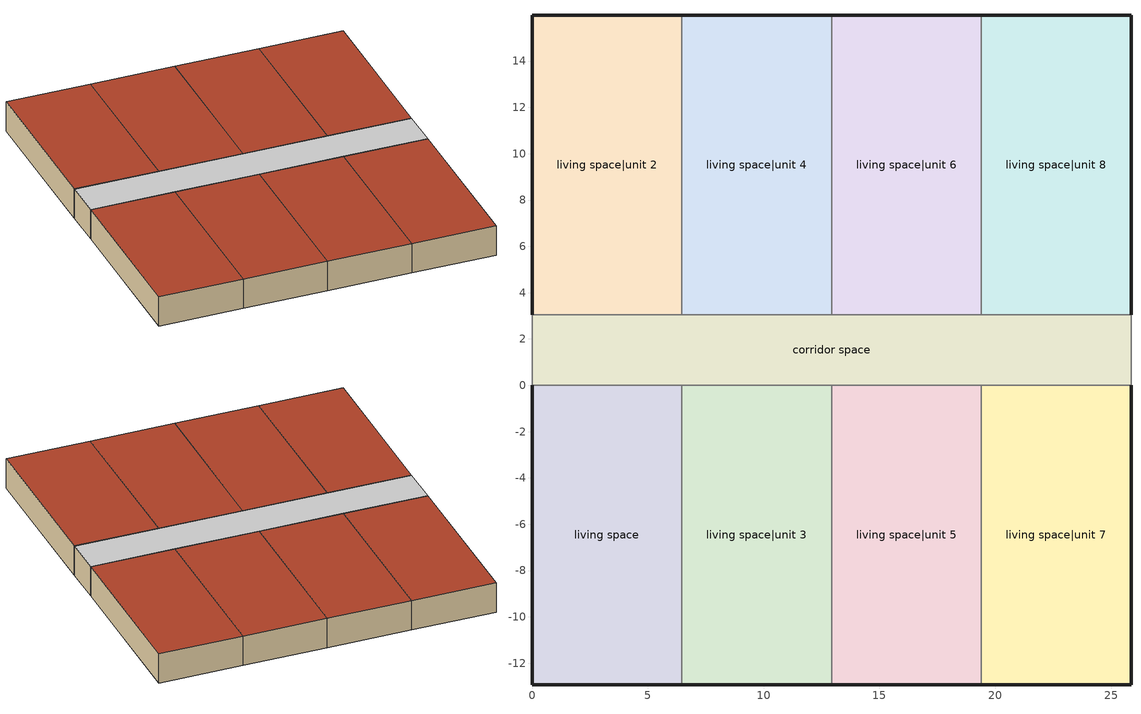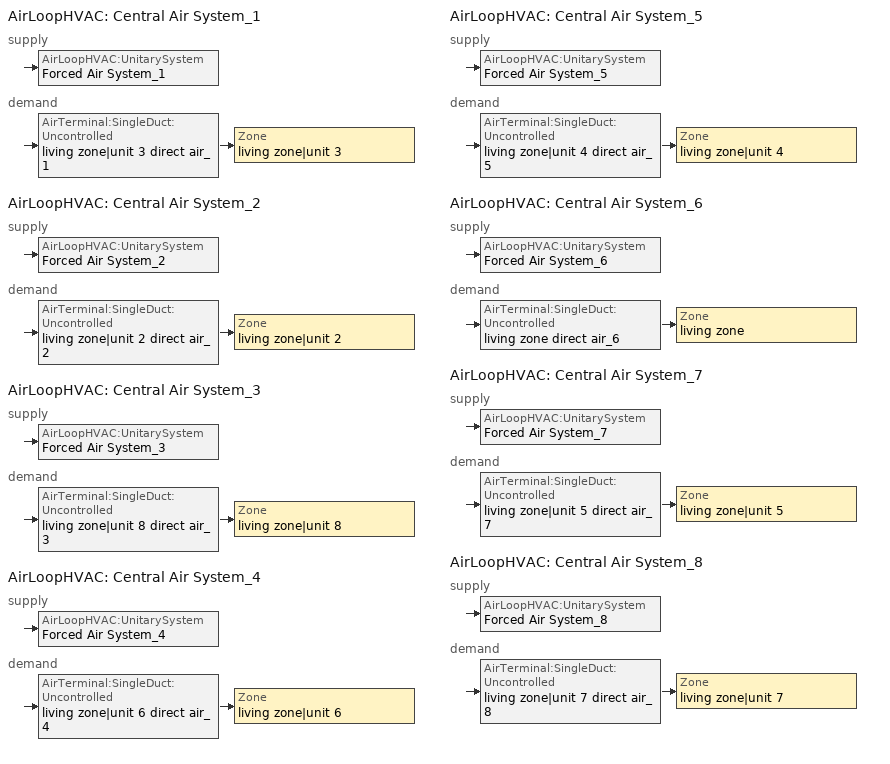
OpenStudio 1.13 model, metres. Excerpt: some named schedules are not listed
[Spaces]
living space
 floor ground: 0,-12.93 0,0 6.47,0 6.47,-12.93 z0
 wall outside: 0,0 0,-12.93 6.47,-12.93 z0:2.44
 wall adiabatic: 6.47,0 0,0 z0:2.44
 wall to living space|unit 3: 6.47,-12.93 6.47,0 z0:2.44
 roof outside: 6.47,-12.93 6.47,0 0,0 0,-12.93 z2.44
living space|unit 2
 floor ground: 0,3.05 0,15.98 6.47,15.98 6.47,3.05 z0
 wall outside: 6.47,15.98 0,15.98 0,3.05 z0:2.44
 wall to living space|unit 4: 6.47,3.05 6.47,15.98 z0:2.44
 wall adiabatic: 0,3.05 6.47,3.05 z0:2.44
 roof outside: 6.47,3.05 6.47,15.98 0,15.98 0,3.05 z2.44
living space|unit 3
 floor ground: 6.47,-12.93 6.47,0 12.93,0 12.93,-12.93 z0
 wall outside: 6.47,-12.93 12.93,-12.93 z0:2.44
 wall adiabatic: 12.93,0 6.47,0 z0:2.44
 wall to living space|unit 5: 12.93,-12.93 12.93,0 z0:2.44
 roof outside: 12.93,-12.93 12.93,0 6.47,0 6.47,-12.93 z2.44
living space|unit 4
 floor ground: 6.47,3.05 6.47,15.98 12.93,15.98 12.93,3.05 z0
 wall outside: 12.93,15.98 6.47,15.98 z0:2.44
 wall to living space|unit 6: 12.93,3.05 12.93,15.98 z0:2.44
 wall adiabatic: 6.47,3.05 12.93,3.05 z0:2.44
 roof outside: 12.93,3.05 12.93,15.98 6.47,15.98 6.47,3.05 z2.44
living space|unit 5
 floor ground: 12.93,-12.93 12.93,0 19.4,0 19.4,-12.93 z0
 wall outside: 12.93,-12.93 19.4,-12.93 z0:2.44
 wall adiabatic: 19.4,0 12.93,0 z0:2.44
 wall to living space|unit 7: 19.4,-12.93 19.4,0 z0:2.44
 roof outside: 19.4,-12.93 19.4,0 12.93,0 12.93,-12.93 z2.44
living space|unit 6
 floor ground: 12.93,3.05 12.93,15.98 19.4,15.98 19.4,3.05 z0
 wall outside: 19.4,15.98 12.93,15.98 z0:2.44
 wall to living space|unit 8: 19.4,3.05 19.4,15.98 z0:2.44
 wall adiabatic: 12.93,3.05 19.4,3.05 z0:2.44
 roof outside: 19.4,3.05 19.4,15.98 12.93,15.98 12.93,3.05 z2.44
living space|unit 7
 floor ground: 19.4,-12.93 19.4,0 25.86,0 25.86,-12.93 z0
 wall outside: 19.4,-12.93 25.86,-12.93 25.86,0 z0:2.44
 wall adiabatic: 25.86,0 19.4,0 z0:2.44
 roof outside: 25.86,-12.93 25.86,0 19.4,0 19.4,-12.93 z2.44
living space|unit 8
 floor ground: 19.4,3.05 19.4,15.98 25.86,15.98 25.86,3.05 z0
 wall outside: 25.86,3.05 25.86,15.98 19.4,15.98 z0:2.44
 wall adiabatic: 19.4,3.05 25.86,3.05 z0:2.44
 roof outside: 25.86,3.05 25.86,15.98 19.4,15.98 19.4,3.05 z2.44
corridor space
 floor adiabatic: 0,0 0,3.05 25.86,3.05 25.86,0 z0
 wall adiabatic: 0,3.05 0,0 6.47,0 12.93,0 19.4,0 25.86,0 25.86,3.05 19.4,3.05 12.93,3.05 6.47,3.05 0,3.05 z0:2.44
 ceiling adiabatic: 25.86,0 25.86,3.05 0,3.05 0,0 z2.44
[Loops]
AirLoopHVAC 'Central Air System_1'
 supply: AirLoopHVAC:UnitarySystem 'Forced Air System_1'
 demand: AirTerminal:SingleDuct:Uncontrolled 'living zone|unit 3 direct air_1' > Zone 'living zone|unit 3'
AirLoopHVAC 'Central Air System_2'
 supply: AirLoopHVAC:UnitarySystem 'Forced Air System_2'
 demand: AirTerminal:SingleDuct:Uncontrolled 'living zone|unit 2 direct air_2' > Zone 'living zone|unit 2'
AirLoopHVAC 'Central Air System_3'
 supply: AirLoopHVAC:UnitarySystem 'Forced Air System_3'
 demand: AirTerminal:SingleDuct:Uncontrolled 'living zone|unit 8 direct air_3' > Zone 'living zone|unit 8'
AirLoopHVAC 'Central Air System_4'
 supply: AirLoopHVAC:UnitarySystem 'Forced Air System_4'
 demand: AirTerminal:SingleDuct:Uncontrolled 'living zone|unit 6 direct air_4' > Zone 'living zone|unit 6'
AirLoopHVAC 'Central Air System_5'
 supply: AirLoopHVAC:UnitarySystem 'Forced Air System_5'
 demand: AirTerminal:SingleDuct:Uncontrolled 'living zone|unit 4 direct air_5' > Zone 'living zone|unit 4'
AirLoopHVAC 'Central Air System_6'
 supply: AirLoopHVAC:UnitarySystem 'Forced Air System_6'
 demand: AirTerminal:SingleDuct:Uncontrolled 'living zone direct air_6' > Zone 'living zone'
AirLoopHVAC 'Central Air System_7'
 supply: AirLoopHVAC:UnitarySystem 'Forced Air System_7'
 demand: AirTerminal:SingleDuct:Uncontrolled 'living zone|unit 5 direct air_7' > Zone 'living zone|unit 5'
AirLoopHVAC 'Central Air System_8'
 supply: AirLoopHVAC:UnitarySystem 'Forced Air System_8'
 demand: AirTerminal:SingleDuct:Uncontrolled 'living zone|unit 7 direct air_8' > Zone 'living zone|unit 7'
[Building]
Building: Standards Number of Stories=1; Standards Number of Above Ground Stories=1; Standards Building Type=Multifamily; Standards Number of Living Units=8
[Site]
Denver Intl Ap_CO_USA: Latitude {deg}=39.83; Longitude {deg}=-104.65; Time Zone {hr}=-7; Elevation {m}=1650
[ClimateZones]
Climate Zone Institution Name 2=Building America; Climate Zone Document Year 2=0; Climate Zone Value 2=Cold
[SizingPeriod:DesignDay] Barometric Pressure {Pa}=83011; Sky Clearness=0; Rain Indicator=0; Snow Indicator=0; Day of Month=21; Daylight Saving Time Indicator=0; Humidity Indicating Type=Wetbulb; Dry-Bulb Temperature Range Modifier Type=DefaultMultipliers
Name | Maximum Dry-Bulb Temperature {C} | Daily Dry-Bulb Temperature Range {deltaC} | Humidity Indicating Conditions at Maximum Dry-Bulb | Wind Speed {m/s} | Wind Direction {deg} | Month | Day Type | Solar Model Indicator | ASHRAE Taub | ASHRAE Taud
Denver Intl Ap Ann Htg 99% Condns DB | -14 | 0 | -14 | 3.3 | 160 | 12 | WinterDesignDay | ASHRAEClearSky
Denver Intl Ap Ann Clg 1% Condns DB=>MWB | 33.2 | 15.2 | 15.6 | 4.2 | 80 | 7 | SummerDesignDay | ASHRAETau | 0.424 | 2.012
Denver Intl Ap Ann Clg 1% Condns WB=>MDB | 27 | 15.2 | 17.6 | 4.2 | 80 | 7 | SummerDesignDay | ASHRAETau | 0.424 | 2.012
[Site:WaterMainsTemperature]
Calculation Method=Correlation; Annual Average Outdoor Air Temperature {C}=10.8753; Maximum Difference In Monthly Average Outdoor Air Temperatures {deltaC}=23.1524
[Site:GroundTemperature:BuildingSurface]
6.71221, 4.9416, 4.79814, 5.63626, 9.00496, 12.3608, 15.2732, 17.1228, 17.2883, 15.7979, 12.9685, 9.71588
[Site:GroundTemperature:Deep]
10.8753, 10.8753, 10.8753, 10.8753, 10.8753, 10.8753, 10.8753, 10.8753, 10.8753, 10.8753, 10.8753, 10.8753
[ThermalZone] Use Ideal Air Loads=No
Name | Thermostat
living zone | living zone temperature setpoint
living zone|unit 2 | living zone|unit 2 temperature setpoint
living zone|unit 3 | living zone|unit 3 temperature setpoint
living zone|unit 4 | living zone|unit 4 temperature setpoint
living zone|unit 5 | living zone|unit 5 temperature setpoint
living zone|unit 6 | living zone|unit 6 temperature setpoint
living zone|unit 7 | living zone|unit 7 temperature setpoint
living zone|unit 8 | living zone|unit 8 temperature setpoint
corridor zone
[Sizing:Zone] Zone Cooling Design Supply Air Temperature Input Method=SupplyAirTemperature; Zone Cooling Design Supply Air Temperature {C}=14; Zone Cooling Design Supply Air Temperature Difference {deltaC}=11.11; Zone Heating Design Supply Air Temperature Input Method=SupplyAirTemperature; Zone Heating Design Supply Air Temperature {C}=40; Zone Heating Design Supply Air Temperature Difference {deltaC}=11.11; Zone Cooling Design Supply Air Humidity Ratio {kg-H2O/kg-air}=0.0085; Zone Heating Design Supply Air Humidity Ratio {kg-H2O/kg-air}=0.008; Cooling Design Air Flow Method=DesignDay; Heating Design Air Flow Method=DesignDay; Account for Dedicated Outdoor Air System=No; Dedicated Outdoor Air System Control Strategy=NeutralSupplyAir; Dedicated Outdoor Air Low Setpoint Temperature for Design {C}=autosize; Dedicated Outdoor Air High Setpoint Temperature for Design {C}=autosize
living zone; living zone|unit 2; living zone|unit 3; living zone|unit 4; living zone|unit 5; living zone|unit 6; living zone|unit 7; living zone|unit 8; corridor zone
[Zone equipment]
living zone: living zone direct air_6
living zone|unit 2: living zone|unit 2 direct air_2
living zone|unit 3: living zone|unit 3 direct air_1
living zone|unit 4: living zone|unit 4 direct air_5
living zone|unit 5: living zone|unit 5 direct air_7
living zone|unit 6: living zone|unit 6 direct air_4
living zone|unit 7: living zone|unit 7 direct air_8
living zone|unit 8: living zone|unit 8 direct air_3
[Space]
Name | Thermal Zone | Building Unit
living space | living zone | unit 1
living space|unit 2 | living zone|unit 2 | unit 2
living space|unit 3 | living zone|unit 3 | unit 3
living space|unit 4 | living zone|unit 4 | unit 4
living space|unit 5 | living zone|unit 5 | unit 5
living space|unit 6 | living zone|unit 6 | unit 6
living space|unit 7 | living zone|unit 7 | unit 7
living space|unit 8 | living zone|unit 8 | unit 8
corridor space | corridor zone
[BuildingUnit] Building Unit Type=Residential; Building Unit Feature Name 1=NumberOfBedrooms; Building Unit Feature Data Type 1=Integer; Building Unit Feature Value 1=3; Building Unit Feature Name 2=NumberOfBathrooms; Building Unit Feature Data Type 2=Double; Building Unit Feature Value 2=2; Building Unit Feature Name 3=UnitNumber; Building Unit Feature Data Type 3=Integer
Name | Building Unit Feature Value 3
unit 1 | 6
unit 2 | 2
unit 3 | 1
unit 4 | 5
unit 5 | 7
unit 6 | 4
unit 7 | 8
unit 8 | 3
[Coil:Heating:Gas] Availability Schedule=residential heating season; Gas Burner Efficiency=0.78; Nominal Capacity {W}=AutoSize; Parasitic Electric Load {W}=0; Parasitic Gas Load {W}=0
Furnace Heating Coil_1; Furnace Heating Coil_2; Furnace Heating Coil_3; Furnace Heating Coil_4; Furnace Heating Coil_5; Furnace Heating Coil_6; Furnace Heating Coil_7; Furnace Heating Coil_8
[Coil:Cooling:DX:SingleSpeed] Availability Schedule=residential cooling season; Rated Total Cooling Capacity {W}=autosize; Rated Sensible Heat Ratio=autosize; Rated COP {W/W}=3.95054; Rated Air Flow Rate {m3/s}=autosize; Rated Evaporator Fan Power Per Volume Flow Rate {W/(m3/s)}=773.391; Nominal Time for Condensate Removal to Begin {s}=1000; Ratio of Initial Moisture Evaporation Rate and Steady State Latent Capacity=1.5; Maximum Cycling Rate {cycles/hr}=3; Latent Capacity Time Constant {s}=45; Condenser Type=AirCooled; Evaporative Condenser Effectiveness=0; Evaporative Condenser Air Flow Rate {m3/s}=Autosize; Evaporative Condenser Pump Rated Power Consumption {W}=Autosize; Crankcase Heater Capacity {W}=0; Maximum Outdoor Dry-Bulb Temperature for Crankcase Heater Operation {C}=12.7778; Basin Heater Capacity {W/K}=0; Basin Heater Setpoint Temperature {C}=10
Name | Total Cooling Capacity Function of Temperature Curve | Total Cooling Capacity Function of Flow Fraction Curve | Energy Input Ratio Function of Temperature Curve | Energy Input Ratio Function of Flow Fraction Curve | Part Load Fraction Correlation Curve
DX Cooling Coil_1 | Cool-Cap-fT | Cool-CAP-fFF | Cool-EIR-fT | Cool-EIR-fFF | Cool-PLF-fPLR
DX Cooling Coil_2 | Cool-Cap-fT 1 | Cool-CAP-fFF 1 | Cool-EIR-fT 1 | Cool-EIR-fFF 1 | Cool-PLF-fPLR 1
DX Cooling Coil_3 | Cool-Cap-fT 2 | Cool-CAP-fFF 2 | Cool-EIR-fT 2 | Cool-EIR-fFF 2 | Cool-PLF-fPLR 2
DX Cooling Coil_4 | Cool-Cap-fT 3 | Cool-CAP-fFF 3 | Cool-EIR-fT 3 | Cool-EIR-fFF 3 | Cool-PLF-fPLR 3
DX Cooling Coil_5 | Cool-Cap-fT 4 | Cool-CAP-fFF 4 | Cool-EIR-fT 4 | Cool-EIR-fFF 4 | Cool-PLF-fPLR 4
DX Cooling Coil_6 | Cool-Cap-fT 5 | Cool-CAP-fFF 5 | Cool-EIR-fT 5 | Cool-EIR-fFF 5 | Cool-PLF-fPLR 5
DX Cooling Coil_7 | Cool-Cap-fT 6 | Cool-CAP-fFF 6 | Cool-EIR-fT 6 | Cool-EIR-fFF 6 | Cool-PLF-fPLR 6
DX Cooling Coil_8 | Cool-Cap-fT 7 | Cool-CAP-fFF 7 | Cool-EIR-fT 7 | Cool-EIR-fFF 7 | Cool-PLF-fPLR 7
[Fan:OnOff] Fan Efficiency=0.117562; Pressure Rise {Pa}=124.55; Maximum Flow Rate {m3/s}=autosize; Motor Efficiency=1; Motor In Airstream Fraction=1
Name | Fan Power Ratio Function of Speed Ratio Curve | Fan Efficiency Ratio Function of Speed Ratio Curve | Availability Schedule
Supply Fan_1 | Fan On Off Power Curve 8 | Fan On Off Efficiency Curve 8
Supply Fan_2 | Fan On Off Power Curve 9 | Fan On Off Efficiency Curve 9
Supply Fan_3 | Fan On Off Power Curve 10 | Fan On Off Efficiency Curve 10
Supply Fan_4 | Fan On Off Power Curve 11 | Fan On Off Efficiency Curve 11
Supply Fan_5 | Fan On Off Power Curve 12 | Fan On Off Efficiency Curve 12
Supply Fan_6 | Fan On Off Power Curve 13 | Fan On Off Efficiency Curve 13
Supply Fan_7 | Fan On Off Power Curve 14 | Fan On Off Efficiency Curve 14
Supply Fan_8 | Fan On Off Power Curve 15 | Fan On Off Efficiency Curve 15 | SupplyFanAvailability_8
[AirLoopHVAC:UnitarySystem] Control Type=Load; Dehumidification Control Type=None; Availability Schedule=Always On Discrete; Fan Placement=BlowThrough; DX Heating Coil Sizing Ratio=1; Use DOAS DX Cooling Coil=No; DOAS DX Cooling Coil Leaving Minimum Air Temperature {C}=2; Latent Load Control=SensibleOnlyLoadControl; Supply Air Flow Rate During Cooling Operation {m3/s}=autosize; Supply Air Flow Rate During Heating Operation {m3/s}=autosize; Supply Air Flow Rate When No Cooling or Heating is Required {m3/s}=0; Maximum Supply Air Temperature {C}=48.8889; Maximum Outdoor Dry-Bulb Temperature for Supplemental Heater Operation {C}=21; Maximum Cycling Rate {cycles/hr}=2.5; Heat Pump Time Constant {s}=60; Fraction of On-Cycle Power Use=0.01; Heat Pump Fan Delay Time {s}=60; Ancilliary On-Cycle Electric Power {W}=0; Ancilliary Off-Cycle Electric Power {W}=0
Name | Controlling Zone or Thermostat Location | Supply Fan | Supply Air Fan Operating Mode Schedule | Heating Coil | Cooling Coil
Forced Air System_1 | living zone|unit 3 | Supply Fan_1 | SupplyFanOperation_1 | Furnace Heating Coil_1 | DX Cooling Coil_1
Forced Air System_2 | living zone|unit 2 | Supply Fan_2 | SupplyFanOperation_2 | Furnace Heating Coil_2 | DX Cooling Coil_2
Forced Air System_3 | living zone|unit 8 | Supply Fan_3 | SupplyFanOperation_3 | Furnace Heating Coil_3 | DX Cooling Coil_3
Forced Air System_4 | living zone|unit 6 | Supply Fan_4 | SupplyFanOperation_4 | Furnace Heating Coil_4 | DX Cooling Coil_4
Forced Air System_5 | living zone|unit 4 | Supply Fan_5 | SupplyFanOperation_5 | Furnace Heating Coil_5 | DX Cooling Coil_5
Forced Air System_6 | living zone | Supply Fan_6 | SupplyFanOperation_6 | Furnace Heating Coil_6 | DX Cooling Coil_6
Forced Air System_7 | living zone|unit 5 | Supply Fan_7 | SupplyFanOperation_7 | Furnace Heating Coil_7 | DX Cooling Coil_7
Forced Air System_8 | living zone|unit 7 | Supply Fan_8 | SupplyFanOperation_8 | Furnace Heating Coil_8 | DX Cooling Coil_8
[AirLoopHVAC] Availability Schedule=Always On Discrete; Design Supply Air Flow Rate {m3/s}=AutoSize
Central Air System_1; Central Air System_2; Central Air System_3; Central Air System_4; Central Air System_5; Central Air System_6; Central Air System_7; Central Air System_8
[Sizing:System] Type of Load to Size On=Sensible; Design Outdoor Air Flow Rate {m3/s}=Autosize; Minimum System Air Flow Ratio=0.3; Preheat Design Temperature {C}=7; Preheat Design Humidity Ratio {kg-H2O/kg-Air}=0.008; Precool Design Temperature {C}=12.8; Precool Design Humidity Ratio {kg-H2O/kg-Air}=0.008; Central Cooling Design Supply Air Temperature {C}=12.8; Central Heating Design Supply Air Temperature {C}=16.7; Sizing Option=NonCoincident; 100% Outdoor Air in Cooling=Yes; 100% Outdoor Air in Heating=Yes; Central Cooling Design Supply Air Humidity Ratio {kg-H2O/kg-Air}=0.0085; Central Heating Design Supply Air Humidity Ratio {kg-H2O/kg-Air}=0.008; Cooling Design Air Flow Method=DesignDay; Cooling Design Air Flow Rate {m3/s}=0; Heating Design Air Flow Method=DesignDay; Heating Design Air Flow Rate {m3/s}=0; System Outdoor Air Method=ZoneSum; Zone Maximum Outdoor Air Fraction=1; Cooling Supply Air Flow Rate Per Floor Area {m3/s-m2}=0.00996765; Cooling Fraction of Autosized Cooling Supply Air Flow Rate=1; Cooling Supply Air Flow Rate Per Unit Cooling Capacity {m3/s-W}=3.94755e-05; Heating Supply Air Flow Rate Per Floor Area {m3/s-m2}=0.00996765; Heating Fraction of Autosized Heating Supply Air Flow Rate=1; Heating Fraction of Autosized Cooling Supply Air Flow Rate=1; Heating Supply Air Flow Rate Per Unit Heating Capacity {m3/s-W}=3.15882e-05; Cooling Design Capacity Method=CoolingDesignCapacity; Cooling Design Capacity {W}=autosize; Cooling Design Capacity Per Floor Area {W/m2}=234.7; Fraction of Autosized Cooling Design Capacity=1; Heating Design Capacity Method=HeatingDesignCapacity; Heating Design Capacity {W}=autosize; Heating Design Capacity Per Floor Area {W/m2}=157; Fraction of Autosized Heating Design Capacity=1; Central Cooling Capacity Control Method=OnOff
Central Air System_1; Central Air System_2; Central Air System_3; Central Air System_4; Central Air System_5; Central Air System_6; Central Air System_7; Central Air System_8
[AirTerminal:SingleDuct:Uncontrolled] Availability Schedule=Always On Discrete; Maximum Air Flow Rate {m3/s}=AutoSize
living zone|unit 3 direct air_1; living zone|unit 2 direct air_2; living zone|unit 8 direct air_3; living zone|unit 6 direct air_4; living zone|unit 4 direct air_5; living zone direct air_6; living zone|unit 5 direct air_7; living zone|unit 7 direct air_8
[ThermostatSetpoint:DualSetpoint]
Name | Heating Setpoint Temperature Schedule | Cooling Setpoint Temperature Schedule
living zone|unit 7 temperature setpoint | residential heating setpoint | residential cooling setpoint
living zone|unit 2 temperature setpoint | residential heating setpoint 8 | residential cooling setpoint 8
living zone|unit 8 temperature setpoint | residential heating setpoint 9 | residential cooling setpoint 9
living zone|unit 4 temperature setpoint | residential heating setpoint 10 | residential cooling setpoint 10
living zone|unit 6 temperature setpoint | residential heating setpoint 11 | residential cooling setpoint 11
living zone|unit 3 temperature setpoint | residential heating setpoint 12 | residential cooling setpoint 12
living zone temperature setpoint | residential heating setpoint 13 | residential cooling setpoint 13
living zone|unit 5 temperature setpoint | residential heating setpoint 14 | residential cooling setpoint 14
[Schedule:Constant]
Name | Value
Always On Discrete; SupplyFanAvailability_8 | 1
SupplyFanOperation_1; SupplyFanOperation_2; SupplyFanOperation_3; SupplyFanOperation_4; SupplyFanOperation_5; SupplyFanOperation_6; SupplyFanOperation_7; SupplyFanOperation_8 | 0
[Curve:Exponent] Coefficient1 Constant=1; Coefficient2 Constant=0; Coefficient3 Constant=0; Minimum Value of x=0; Maximum Value of x=1
Fan On Off Power Curve 8; Fan On Off Power Curve 9; Fan On Off Power Curve 10; Fan On Off Power Curve 11; Fan On Off Power Curve 12; Fan On Off Power Curve 13; Fan On Off Power Curve 14; Fan On Off Power Curve 15
[Curve:Cubic] Coefficient1 Constant=1; Coefficient2 x=0; Coefficient3 x**2=0; Coefficient4 x**3=0; Minimum Value of x=0; Maximum Value of x=1
Fan On Off Efficiency Curve 8; Fan On Off Efficiency Curve 9; Fan On Off Efficiency Curve 10; Fan On Off Efficiency Curve 11; Fan On Off Efficiency Curve 12; Fan On Off Efficiency Curve 13; Fan On Off Efficiency Curve 14; Fan On Off Efficiency Curve 15
[Curve:Biquadratic] Minimum Value of x=13.88; Maximum Value of x=23.88; Minimum Value of y=18.33; Maximum Value of y=51.66
Name | Coefficient1 Constant | Coefficient2 x | Coefficient3 x**2 | Coefficient4 y | Coefficient5 y**2 | Coefficient6 x*y
Cool-Cap-fT; Cool-Cap-fT 1; Cool-Cap-fT 2; Cool-Cap-fT 3; Cool-Cap-fT 4; Cool-Cap-fT 5; Cool-Cap-fT 6; Cool-Cap-fT 7 | 1.5509 | -0.0750501 | 0.00309714 | 0.00240111 | -5.0544e-05 | -0.000427281
Cool-EIR-fT; Cool-EIR-fT 1; Cool-EIR-fT 2; Cool-EIR-fT 3; Cool-EIR-fT 4; Cool-EIR-fT 5; Cool-EIR-fT 6; Cool-EIR-fT 7 | -0.304283 | 0.118048 | -0.00342467 | -0.00626191 | 0.000695427 | -0.000469975
[Curve:Quadratic] Minimum Value of x=0
Name | Coefficient1 Constant | Coefficient2 x | Coefficient3 x**2 | Maximum Value of x | Minimum Curve Output | Maximum Curve Output
Cool-PLF-fPLR; Cool-PLF-fPLR 1; Cool-PLF-fPLR 2; Cool-PLF-fPLR 3; Cool-PLF-fPLR 4; Cool-PLF-fPLR 5; Cool-PLF-fPLR 6; Cool-PLF-fPLR 7 | 0.93 | 0.07 | 0 | 1 | 0.7 | 1
Cool-CAP-fFF; Cool-CAP-fFF 1; Cool-CAP-fFF 2; Cool-CAP-fFF 3; Cool-CAP-fFF 4; Cool-CAP-fFF 5; Cool-CAP-fFF 6; Cool-CAP-fFF 7 | 0.718605 | 0.4101 | -0.128705 | 2 | 0 | 2
Cool-EIR-fFF; Cool-EIR-fFF 1; Cool-EIR-fFF 2; Cool-EIR-fFF 3; Cool-EIR-fFF 4; Cool-EIR-fFF 5; Cool-EIR-fFF 6; Cool-EIR-fFF 7 | 1.323 | -0.477711 | 0.154712 | 2 | 0 | 2
[Schedule:Ruleset]
Name | Default Day Schedule | Summer Design Day Schedule | Winter Design Day Schedule
residential heating season | Schedule Day 1 | residential heating season summer 1 | residential heating season winter 1
residential cooling season | Schedule Day 18 | residential cooling season summer 1 | residential cooling season winter 1
residential heating setpoint | Schedule Day 2 | residential heating setpoint summer 16 | residential heating setpoint winter 16
residential cooling setpoint | Schedule Day 3 | residential cooling setpoint summer 16 | residential cooling setpoint winter 16
residential heating setpoint 8 | Schedule Day 4 | residential heating setpoint summer 18 | residential heating setpoint winter 18
residential cooling setpoint 8 | Schedule Day 5 | residential cooling setpoint summer 18 | residential cooling setpoint winter 18
residential heating setpoint 9 | Schedule Day 6 | residential heating setpoint summer 20 | residential heating setpoint winter 20
residential cooling setpoint 9 | Schedule Day 7 | residential cooling setpoint summer 20 | residential cooling setpoint winter 20
residential heating setpoint 10 | Schedule Day 8 | residential heating setpoint summer 22 | residential heating setpoint winter 22
residential cooling setpoint 10 | Schedule Day 9 | residential cooling setpoint summer 22 | residential cooling setpoint winter 22
residential heating setpoint 11 | Schedule Day 10 | residential heating setpoint summer 24 | residential heating setpoint winter 24
residential cooling setpoint 11 | Schedule Day 11 | residential cooling setpoint summer 24 | residential cooling setpoint winter 24
residential heating setpoint 12 | Schedule Day 12 | residential heating setpoint summer 26 | residential heating setpoint winter 26
residential cooling setpoint 12 | Schedule Day 13 | residential cooling setpoint summer 26 | residential cooling setpoint winter 26
residential heating setpoint 13 | Schedule Day 14 | residential heating setpoint summer 28 | residential heating setpoint winter 28
residential cooling setpoint 13 | Schedule Day 15 | residential cooling setpoint summer 28 | residential cooling setpoint winter 28
residential heating setpoint 14 | Schedule Day 16 | residential heating setpoint summer 30 | residential heating setpoint winter 30
residential cooling setpoint 14 | Schedule Day 17 | residential cooling setpoint summer 30 | residential cooling setpoint winter 30
[Schedule:Day]
Schedule Day 1; Schedule Day 18; Schedule Day 2; Schedule Day 3; Schedule Day 4; Schedule Day 5; Schedule Day 6; Schedule Day 7; Schedule Day 8; Schedule Day 9; Schedule Day 10; Schedule Day 11; Schedule Day 12; Schedule Day 13; Schedule Day 14; Schedule Day 15; Schedule Day 16; Schedule Day 17: 24, 0, 0
residential heating season summer 1; residential heating season winter 1; residential cooling season summer 1: 1, 0, 1, 2, 0, 1, 3, 0, 1, 4, 0, 1, 5, 0, 1, 6, 0, 1, 7, 0, 1, 8, 0, 1, 9, 0, 1, 10, 0, 1, 11, 0, 1, 12, 0, 1, 13, 0, 1, 14, 0, 1, 15, 0, 1, 16, 0, 1, 17, 0, 1, 18, 0, 1, 19, 0, 1, 20, 0, 1, 21, 0, 1, 22, 0, 1, 23, 0, 1, 24, 0, 1
residential cooling season winter 1: 1, 0, 0, 2, 0, 0, 3, 0, 0, 4, 0, 0, 5, 0, 0, 6, 0, 0, 7, 0, 0, 8, 0, 0, 9, 0, 0, 10, 0, 0, 11, 0, 0, 12, 0, 0, 13, 0, 0, 14, 0, 0, 15, 0, 0, 16, 0, 0, 17, 0, 0, 18, 0, 0, 19, 0, 0, 20, 0, 0, 21, 0, 0, 22, 0, 0, 23, 0, 0, 24, 0, 0
residential heating setpoint summer 16; residential heating setpoint winter 16; residential heating setpoint allday1 8; residential heating setpoint allday2 8; residential heating setpoint allday3 8; residential heating setpoint allday4 8; residential heating setpoint allday5 8; residential heating setpoint allday6 8; residential heating setpoint allday10 8; residential heating setpoint allday11 8; residential heating setpoint allday12 8; residential heating setpoint summer 18; residential heating setpoint winter 18; residential heating setpoint summer 20; residential heating setpoint winter 20; residential heating setpoint allday1 10; residential heating setpoint allday2 10; residential heating setpoint allday3 10; residential heating setpoint allday4 10; residential heating setpoint allday5 10; residential heating setpoint allday6 10; residential heating setpoint allday10 10; residential heating setpoint allday11 10; residential heating setpoint allday12 10; residential heating setpoint summer 22; residential heating setpoint winter 22; residential heating setpoint summer 24; residential heating setpoint winter 24; residential heating setpoint allday1 12; residential heating setpoint allday2 12; residential heating setpoint allday3 12; residential heating setpoint allday4 12; residential heating setpoint allday5 12; residential heating setpoint allday6 12; residential heating setpoint allday10 12; residential heating setpoint allday11 12; residential heating setpoint allday12 12; residential heating setpoint summer 26; residential heating setpoint winter 26; residential heating setpoint allday1 13; residential heating setpoint allday2 13; residential heating setpoint allday3 13; residential heating setpoint allday4 13; residential heating setpoint allday5 13; residential heating setpoint allday6 13; residential heating setpoint allday10 13; residential heating setpoint allday11 13; residential heating setpoint allday12 13; residential heating setpoint summer 28; residential heating setpoint winter 28; residential heating setpoint allday1 14; residential heating setpoint allday2 14; residential heating setpoint allday3 14; residential heating setpoint allday4 14; residential heating setpoint allday5 14; residential heating setpoint allday6 14; residential heating setpoint summer 30; residential heating setpoint winter 30: 1, 0, 21.6667, 2, 0, 21.6667, 3, 0, 21.6667, 4, 0, 21.6667, 5, 0, 21.6667, 6, 0, 21.6667, 7, 0, 21.6667, 8, 0, 21.6667, 9, 0, 21.6667, 10, 0, 21.6667, 11, 0, 21.6667, 12, 0, 21.6667, 13, 0, 21.6667, 14, 0, 21.6667, 15, 0, 21.6667, 16, 0, 21.6667, 17, 0, 21.6667, 18, 0, 21.6667, 19, 0, 21.6667, 20, 0, 21.6667, 21, 0, 21.6667, 22, 0, 21.6667, 23, 0, 21.6667, 24, 0, 21.6667
residential cooling setpoint summer 16; residential cooling setpoint allday5 8; residential cooling setpoint allday6 8; residential cooling setpoint allday7 8; residential cooling setpoint allday8 8; residential cooling setpoint allday9 8; residential cooling setpoint allday10 8; residential cooling setpoint summer 18; residential cooling setpoint summer 20; residential cooling setpoint allday5 10; residential cooling setpoint allday6 10; residential cooling setpoint allday7 10; residential cooling setpoint allday8 10; residential cooling setpoint allday9 10; residential cooling setpoint allday10 10; residential cooling setpoint summer 22; residential cooling setpoint summer 24; residential cooling setpoint allday5 12; residential cooling setpoint allday6 12; residential cooling setpoint allday7 12; residential cooling setpoint allday8 12; residential cooling setpoint allday9 12; residential cooling setpoint allday10 12; residential cooling setpoint summer 26; residential cooling setpoint allday5 13; residential cooling setpoint allday6 13; residential cooling setpoint allday7 13; residential cooling setpoint allday8 13; residential cooling setpoint allday9 13; residential cooling setpoint allday10 13; residential cooling setpoint summer 28; residential cooling setpoint summer 30: 1, 0, 24.4444, 2, 0, 24.4444, 3, 0, 24.4444, 4, 0, 24.4444, 5, 0, 24.4444, 6, 0, 24.4444, 7, 0, 24.4444, 8, 0, 24.4444, 9, 0, 24.4444, 10, 0, 24.4444, 11, 0, 24.4444, 12, 0, 24.4444, 13, 0, 24.4444, 14, 0, 24.4444, 15, 0, 24.4444, 16, 0, 24.4444, 17, 0, 24.4444, 18, 0, 24.4444, 19, 0, 24.4444, 20, 0, 24.4444, 21, 0, 24.4444, 22, 0, 24.4444, 23, 0, 24.4444, 24, 0, 24.4444
residential cooling setpoint winter 16; residential cooling setpoint allday1 8; residential cooling setpoint allday2 8; residential cooling setpoint allday3 8; residential cooling setpoint allday4 8; residential cooling setpoint allday11 8; residential cooling setpoint allday12 8; residential cooling setpoint winter 18; residential cooling setpoint winter 20; residential cooling setpoint allday1 10; residential cooling setpoint allday2 10; residential cooling setpoint allday3 10; residential cooling setpoint allday4 10; residential cooling setpoint allday11 10; residential cooling setpoint allday12 10; residential cooling setpoint winter 22; residential cooling setpoint winter 24; residential cooling setpoint allday1 12; residential cooling setpoint allday2 12; residential cooling setpoint allday3 12; residential cooling setpoint allday4 12; residential cooling setpoint allday11 12; residential cooling setpoint allday12 12; residential cooling setpoint winter 26; residential cooling setpoint allday1 13; residential cooling setpoint allday2 13; residential cooling setpoint allday3 13; residential cooling setpoint allday4 13; residential cooling setpoint allday11 13; residential cooling setpoint allday12 13; residential cooling setpoint winter 28; residential cooling setpoint winter 30: 1, 0, 10000, 2, 0, 10000, 3, 0, 10000, 4, 0, 10000, 5, 0, 10000, 6, 0, 10000, 7, 0, 10000, 8, 0, 10000, 9, 0, 10000, 10, 0, 10000, 11, 0, 10000, 12, 0, 10000, 13, 0, 10000, 14, 0, 10000, 15, 0, 10000, 16, 0, 10000, 17, 0, 10000, 18, 0, 10000, 19, 0, 10000, 20, 0, 10000, 21, 0, 10000, 22, 0, 10000, 23, 0, 10000, 24, 0, 10000
residential heating setpoint allday7 8; residential heating setpoint allday8 8; residential heating setpoint allday9 8; residential heating setpoint allday7 10; residential heating setpoint allday8 10; residential heating setpoint allday9 10; residential heating setpoint allday7 12; residential heating setpoint allday8 12; residential heating setpoint allday9 12; residential heating setpoint allday7 13; residential heating setpoint allday8 13; residential heating setpoint allday9 13; residential heating setpoint allday7 14; residential heating setpoint allday8 14: 1, 0, -10000, 2, 0, -10000, 3, 0, -10000, 4, 0, -10000, 5, 0, -10000, 6, 0, -10000, 7, 0, -10000, 8, 0, -10000, 9, 0, -10000, 10, 0, -10000, 11, 0, -10000, 12, 0, -10000, 13, 0, -10000, 14, 0, -10000, 15, 0, -10000, 16, 0, -10000, 17, 0, -10000, 18, 0, -10000, 19, 0, -10000, 20, 0, -10000, 21, 0, -10000, 22, 0, -10000, 23, 0, -10000, 24, 0, -10000
[Schedule:Rule] Apply Sunday=Yes; Apply Monday=Yes; Apply Tuesday=Yes; Apply Wednesday=Yes; Apply Thursday=Yes; Apply Friday=Yes; Apply Saturday=Yes; Date Specification Type=DateRange; Start Day=1
Name | Schedule Ruleset | Rule Order | Day Schedule | Start Month | End Month | End Day
residential heating season allday ruleset1 | residential heating season | 11 | residential heating season allday1 | 1 | 1 | 31
residential heating season allday ruleset2 | residential heating season | 10 | residential heating season allday2 | 2 | 2 | 28
residential heating season allday ruleset3 | residential heating season | 9 | residential heating season allday3 | 3 | 3 | 31
residential heating season allday ruleset4 | residential heating season | 8 | residential heating season allday4 | 4 | 4 | 30
residential heating season allday ruleset5 | residential heating season | 7 | residential heating season allday5 | 5 | 5 | 31
residential heating season allday ruleset6 | residential heating season | 6 | residential heating season allday6 | 6 | 6 | 30
residential heating season allday ruleset7 | residential heating season | 5 | residential heating season allday7 | 7 | 7 | 31
residential heating season allday ruleset8 | residential heating season | 4 | residential heating season allday8 | 8 | 8 | 31
residential heating season allday ruleset9 | residential heating season | 3 | residential heating season allday9 | 9 | 9 | 30
residential heating season allday ruleset10 | residential heating season | 2 | residential heating season allday10 | 10 | 10 | 31
residential heating season allday ruleset11 | residential heating season | 1 | residential heating season allday11 | 11 | 11 | 30
residential heating season allday ruleset12 | residential heating season | 0 | residential heating season allday12 | 12 | 12 | 31
residential cooling season allday ruleset1 | residential cooling season | 11 | residential cooling season allday1 | 1 | 1 | 31
residential cooling season allday ruleset2 | residential cooling season | 10 | residential cooling season allday2 | 2 | 2 | 28
residential cooling season allday ruleset3 | residential cooling season | 9 | residential cooling season allday3 | 3 | 3 | 31
residential cooling season allday ruleset4 | residential cooling season | 8 | residential cooling season allday4 | 4 | 4 | 30
residential cooling season allday ruleset5 | residential cooling season | 7 | residential cooling season allday5 | 5 | 5 | 31
residential cooling season allday ruleset6 | residential cooling season | 6 | residential cooling season allday6 | 6 | 6 | 30
residential cooling season allday ruleset7 | residential cooling season | 5 | residential cooling season allday7 | 7 | 7 | 31
residential cooling season allday ruleset8 | residential cooling season | 4 | residential cooling season allday8 | 8 | 8 | 31
residential cooling season allday ruleset9 | residential cooling season | 3 | residential cooling season allday9 | 9 | 9 | 30
residential cooling season allday ruleset10 | residential cooling season | 2 | residential cooling season allday10 | 10 | 10 | 31
residential cooling season allday ruleset11 | residential cooling season | 1 | residential cooling season allday11 | 11 | 11 | 30
residential cooling season allday ruleset12 | residential cooling season | 0 | residential cooling season allday12 | 12 | 12 | 31
residential heating setpoint allday ruleset1 | residential heating setpoint | 11 | residential heating setpoint allday1 | 1 | 1 | 31
residential heating setpoint allday ruleset2 | residential heating setpoint | 10 | residential heating setpoint allday2 | 2 | 2 | 28
residential heating setpoint allday ruleset3 | residential heating setpoint | 9 | residential heating setpoint allday3 | 3 | 3 | 31
residential heating setpoint allday ruleset4 | residential heating setpoint | 8 | residential heating setpoint allday4 | 4 | 4 | 30
residential heating setpoint allday ruleset5 | residential heating setpoint | 7 | residential heating setpoint allday5 | 5 | 5 | 31
residential heating setpoint allday ruleset6 | residential heating setpoint | 6 | residential heating setpoint allday6 | 6 | 6 | 30
residential heating setpoint allday ruleset7 | residential heating setpoint | 5 | residential heating setpoint allday7 | 7 | 7 | 31
residential heating setpoint allday ruleset8 | residential heating setpoint | 4 | residential heating setpoint allday8 | 8 | 8 | 31
residential heating setpoint allday ruleset9 | residential heating setpoint | 3 | residential heating setpoint allday9 | 9 | 9 | 30
residential heating setpoint allday ruleset10 | residential heating setpoint | 2 | residential heating setpoint allday10 | 10 | 10 | 31
residential heating setpoint allday ruleset11 | residential heating setpoint | 1 | residential heating setpoint allday11 | 11 | 11 | 30
residential heating setpoint allday ruleset12 | residential heating setpoint | 0 | residential heating setpoint allday12 | 12 | 12 | 31
residential cooling setpoint allday ruleset1 | residential cooling setpoint | 11 | residential cooling setpoint allday1 | 1 | 1 | 31
residential cooling setpoint allday ruleset2 | residential cooling setpoint | 10 | residential cooling setpoint allday2 | 2 | 2 | 28
residential cooling setpoint allday ruleset3 | residential cooling setpoint | 9 | residential cooling setpoint allday3 | 3 | 3 | 31
residential cooling setpoint allday ruleset4 | residential cooling setpoint | 8 | residential cooling setpoint allday4 | 4 | 4 | 30
residential cooling setpoint allday ruleset5 | residential cooling setpoint | 7 | residential cooling setpoint allday5 | 5 | 5 | 31
residential cooling setpoint allday ruleset6 | residential cooling setpoint | 6 | residential cooling setpoint allday6 | 6 | 6 | 30
residential cooling setpoint allday ruleset7 | residential cooling setpoint | 5 | residential cooling setpoint allday7 | 7 | 7 | 31
residential cooling setpoint allday ruleset8 | residential cooling setpoint | 4 | residential cooling setpoint allday8 | 8 | 8 | 31
residential cooling setpoint allday ruleset9 | residential cooling setpoint | 3 | residential cooling setpoint allday9 | 9 | 9 | 30
residential cooling setpoint allday ruleset10 | residential cooling setpoint | 2 | residential cooling setpoint allday10 | 10 | 10 | 31
residential cooling setpoint allday ruleset11 | residential cooling setpoint | 1 | residential cooling setpoint allday11 | 11 | 11 | 30
residential cooling setpoint allday ruleset12 | residential cooling setpoint | 0 | residential cooling setpoint allday12 | 12 | 12 | 31
residential heating setpoint allday ruleset1 8 | residential heating setpoint 8 | 11 | residential heating setpoint allday1 8 | 1 | 1 | 31
residential heating setpoint allday ruleset2 8 | residential heating setpoint 8 | 10 | residential heating setpoint allday2 8 | 2 | 2 | 28
residential heating setpoint allday ruleset3 8 | residential heating setpoint 8 | 9 | residential heating setpoint allday3 8 | 3 | 3 | 31
residential heating setpoint allday ruleset4 8 | residential heating setpoint 8 | 8 | residential heating setpoint allday4 8 | 4 | 4 | 30
residential heating setpoint allday ruleset5 8 | residential heating setpoint 8 | 7 | residential heating setpoint allday5 8 | 5 | 5 | 31
residential heating setpoint allday ruleset6 8 | residential heating setpoint 8 | 6 | residential heating setpoint allday6 8 | 6 | 6 | 30
residential heating setpoint allday ruleset7 8 | residential heating setpoint 8 | 5 | residential heating setpoint allday7 8 | 7 | 7 | 31
residential heating setpoint allday ruleset8 8 | residential heating setpoint 8 | 4 | residential heating setpoint allday8 8 | 8 | 8 | 31
residential heating setpoint allday ruleset9 8 | residential heating setpoint 8 | 3 | residential heating setpoint allday9 8 | 9 | 9 | 30
residential heating setpoint allday ruleset10 8 | residential heating setpoint 8 | 2 | residential heating setpoint allday10 8 | 10 | 10 | 31
residential heating setpoint allday ruleset11 8 | residential heating setpoint 8 | 1 | residential heating setpoint allday11 8 | 11 | 11 | 30
residential heating setpoint allday ruleset12 8 | residential heating setpoint 8 | 0 | residential heating setpoint allday12 8 | 12 | 12 | 31
residential cooling setpoint allday ruleset1 8 | residential cooling setpoint 8 | 11 | residential cooling setpoint allday1 8 | 1 | 1 | 31
residential cooling setpoint allday ruleset2 8 | residential cooling setpoint 8 | 10 | residential cooling setpoint allday2 8 | 2 | 2 | 28
residential cooling setpoint allday ruleset3 8 | residential cooling setpoint 8 | 9 | residential cooling setpoint allday3 8 | 3 | 3 | 31
residential cooling setpoint allday ruleset4 8 | residential cooling setpoint 8 | 8 | residential cooling setpoint allday4 8 | 4 | 4 | 30
residential cooling setpoint allday ruleset5 8 | residential cooling setpoint 8 | 7 | residential cooling setpoint allday5 8 | 5 | 5 | 31
residential cooling setpoint allday ruleset6 8 | residential cooling setpoint 8 | 6 | residential cooling setpoint allday6 8 | 6 | 6 | 30
residential cooling setpoint allday ruleset7 8 | residential cooling setpoint 8 | 5 | residential cooling setpoint allday7 8 | 7 | 7 | 31
residential cooling setpoint allday ruleset8 8 | residential cooling setpoint 8 | 4 | residential cooling setpoint allday8 8 | 8 | 8 | 31
residential cooling setpoint allday ruleset9 8 | residential cooling setpoint 8 | 3 | residential cooling setpoint allday9 8 | 9 | 9 | 30
residential cooling setpoint allday ruleset10 8 | residential cooling setpoint 8 | 2 | residential cooling setpoint allday10 8 | 10 | 10 | 31
residential cooling setpoint allday ruleset11 8 | residential cooling setpoint 8 | 1 | residential cooling setpoint allday11 8 | 11 | 11 | 30
residential cooling setpoint allday ruleset12 8 | residential cooling setpoint 8 | 0 | residential cooling setpoint allday12 8 | 12 | 12 | 31
residential heating setpoint allday ruleset1 9 | residential heating setpoint 9 | 11 | residential heating setpoint allday1 9 | 1 | 1 | 31
residential heating setpoint allday ruleset2 9 | residential heating setpoint 9 | 10 | residential heating setpoint allday2 9 | 2 | 2 | 28
residential heating setpoint allday ruleset3 9 | residential heating setpoint 9 | 9 | residential heating setpoint allday3 9 | 3 | 3 | 31
residential heating setpoint allday ruleset4 9 | residential heating setpoint 9 | 8 | residential heating setpoint allday4 9 | 4 | 4 | 30
residential heating setpoint allday ruleset5 9 | residential heating setpoint 9 | 7 | residential heating setpoint allday5 9 | 5 | 5 | 31
residential heating setpoint allday ruleset6 9 | residential heating setpoint 9 | 6 | residential heating setpoint allday6 9 | 6 | 6 | 30
residential heating setpoint allday ruleset7 9 | residential heating setpoint 9 | 5 | residential heating setpoint allday7 9 | 7 | 7 | 31
residential heating setpoint allday ruleset8 9 | residential heating setpoint 9 | 4 | residential heating setpoint allday8 9 | 8 | 8 | 31
residential heating setpoint allday ruleset9 9 | residential heating setpoint 9 | 3 | residential heating setpoint allday9 9 | 9 | 9 | 30
residential heating setpoint allday ruleset10 9 | residential heating setpoint 9 | 2 | residential heating setpoint allday10 9 | 10 | 10 | 31
residential heating setpoint allday ruleset11 9 | residential heating setpoint 9 | 1 | residential heating setpoint allday11 9 | 11 | 11 | 30
residential heating setpoint allday ruleset12 9 | residential heating setpoint 9 | 0 | residential heating setpoint allday12 9 | 12 | 12 | 31
residential cooling setpoint allday ruleset1 9 | residential cooling setpoint 9 | 11 | residential cooling setpoint allday1 9 | 1 | 1 | 31
residential cooling setpoint allday ruleset2 9 | residential cooling setpoint 9 | 10 | residential cooling setpoint allday2 9 | 2 | 2 | 28
residential cooling setpoint allday ruleset3 9 | residential cooling setpoint 9 | 9 | residential cooling setpoint allday3 9 | 3 | 3 | 31
residential cooling setpoint allday ruleset4 9 | residential cooling setpoint 9 | 8 | residential cooling setpoint allday4 9 | 4 | 4 | 30
residential cooling setpoint allday ruleset5 9 | residential cooling setpoint 9 | 7 | residential cooling setpoint allday5 9 | 5 | 5 | 31
residential cooling setpoint allday ruleset6 9 | residential cooling setpoint 9 | 6 | residential cooling setpoint allday6 9 | 6 | 6 | 30
residential cooling setpoint allday ruleset7 9 | residential cooling setpoint 9 | 5 | residential cooling setpoint allday7 9 | 7 | 7 | 31
residential cooling setpoint allday ruleset8 9 | residential cooling setpoint 9 | 4 | residential cooling setpoint allday8 9 | 8 | 8 | 31
residential cooling setpoint allday ruleset9 9 | residential cooling setpoint 9 | 3 | residential cooling setpoint allday9 9 | 9 | 9 | 30
residential cooling setpoint allday ruleset10 9 | residential cooling setpoint 9 | 2 | residential cooling setpoint allday10 9 | 10 | 10 | 31
residential cooling setpoint allday ruleset11 9 | residential cooling setpoint 9 | 1 | residential cooling setpoint allday11 9 | 11 | 11 | 30
residential cooling setpoint allday ruleset12 9 | residential cooling setpoint 9 | 0 | residential cooling setpoint allday12 9 | 12 | 12 | 31
residential heating setpoint allday ruleset1 10 | residential heating setpoint 10 | 11 | residential heating setpoint allday1 10 | 1 | 1 | 31
residential heating setpoint allday ruleset2 10 | residential heating setpoint 10 | 10 | residential heating setpoint allday2 10 | 2 | 2 | 28
residential heating setpoint allday ruleset3 10 | residential heating setpoint 10 | 9 | residential heating setpoint allday3 10 | 3 | 3 | 31
residential heating setpoint allday ruleset4 10 | residential heating setpoint 10 | 8 | residential heating setpoint allday4 10 | 4 | 4 | 30
residential heating setpoint allday ruleset5 10 | residential heating setpoint 10 | 7 | residential heating setpoint allday5 10 | 5 | 5 | 31
residential heating setpoint allday ruleset6 10 | residential heating setpoint 10 | 6 | residential heating setpoint allday6 10 | 6 | 6 | 30
residential heating setpoint allday ruleset7 10 | residential heating setpoint 10 | 5 | residential heating setpoint allday7 10 | 7 | 7 | 31
residential heating setpoint allday ruleset8 10 | residential heating setpoint 10 | 4 | residential heating setpoint allday8 10 | 8 | 8 | 31
residential heating setpoint allday ruleset9 10 | residential heating setpoint 10 | 3 | residential heating setpoint allday9 10 | 9 | 9 | 30
residential heating setpoint allday ruleset10 10 | residential heating setpoint 10 | 2 | residential heating setpoint allday10 10 | 10 | 10 | 31
residential heating setpoint allday ruleset11 10 | residential heating setpoint 10 | 1 | residential heating setpoint allday11 10 | 11 | 11 | 30
residential heating setpoint allday ruleset12 10 | residential heating setpoint 10 | 0 | residential heating setpoint allday12 10 | 12 | 12 | 31
residential cooling setpoint allday ruleset1 10 | residential cooling setpoint 10 | 11 | residential cooling setpoint allday1 10 | 1 | 1 | 31
residential cooling setpoint allday ruleset2 10 | residential cooling setpoint 10 | 10 | residential cooling setpoint allday2 10 | 2 | 2 | 28
residential cooling setpoint allday ruleset3 10 | residential cooling setpoint 10 | 9 | residential cooling setpoint allday3 10 | 3 | 3 | 31
residential cooling setpoint allday ruleset4 10 | residential cooling setpoint 10 | 8 | residential cooling setpoint allday4 10 | 4 | 4 | 30
residential cooling setpoint allday ruleset5 10 | residential cooling setpoint 10 | 7 | residential cooling setpoint allday5 10 | 5 | 5 | 31
residential cooling setpoint allday ruleset6 10 | residential cooling setpoint 10 | 6 | residential cooling setpoint allday6 10 | 6 | 6 | 30
residential cooling setpoint allday ruleset7 10 | residential cooling setpoint 10 | 5 | residential cooling setpoint allday7 10 | 7 | 7 | 31
residential cooling setpoint allday ruleset8 10 | residential cooling setpoint 10 | 4 | residential cooling setpoint allday8 10 | 8 | 8 | 31
residential cooling setpoint allday ruleset9 10 | residential cooling setpoint 10 | 3 | residential cooling setpoint allday9 10 | 9 | 9 | 30
residential cooling setpoint allday ruleset10 10 | residential cooling setpoint 10 | 2 | residential cooling setpoint allday10 10 | 10 | 10 | 31
residential cooling setpoint allday ruleset11 10 | residential cooling setpoint 10 | 1 | residential cooling setpoint allday11 10 | 11 | 11 | 30
residential cooling setpoint allday ruleset12 10 | residential cooling setpoint 10 | 0 | residential cooling setpoint allday12 10 | 12 | 12 | 31
residential heating setpoint allday ruleset1 11 | residential heating setpoint 11 | 11 | residential heating setpoint allday1 11 | 1 | 1 | 31
residential heating setpoint allday ruleset2 11 | residential heating setpoint 11 | 10 | residential heating setpoint allday2 11 | 2 | 2 | 28
residential heating setpoint allday ruleset3 11 | residential heating setpoint 11 | 9 | residential heating setpoint allday3 11 | 3 | 3 | 31
residential heating setpoint allday ruleset4 11 | residential heating setpoint 11 | 8 | residential heating setpoint allday4 11 | 4 | 4 | 30
residential heating setpoint allday ruleset5 11 | residential heating setpoint 11 | 7 | residential heating setpoint allday5 11 | 5 | 5 | 31
residential heating setpoint allday ruleset6 11 | residential heating setpoint 11 | 6 | residential heating setpoint allday6 11 | 6 | 6 | 30
residential heating setpoint allday ruleset7 11 | residential heating setpoint 11 | 5 | residential heating setpoint allday7 11 | 7 | 7 | 31
residential heating setpoint allday ruleset8 11 | residential heating setpoint 11 | 4 | residential heating setpoint allday8 11 | 8 | 8 | 31
residential heating setpoint allday ruleset9 11 | residential heating setpoint 11 | 3 | residential heating setpoint allday9 11 | 9 | 9 | 30
residential heating setpoint allday ruleset10 11 | residential heating setpoint 11 | 2 | residential heating setpoint allday10 11 | 10 | 10 | 31
residential heating setpoint allday ruleset11 11 | residential heating setpoint 11 | 1 | residential heating setpoint allday11 11 | 11 | 11 | 30
residential heating setpoint allday ruleset12 11 | residential heating setpoint 11 | 0 | residential heating setpoint allday12 11 | 12 | 12 | 31
residential cooling setpoint allday ruleset1 11 | residential cooling setpoint 11 | 11 | residential cooling setpoint allday1 11 | 1 | 1 | 31
residential cooling setpoint allday ruleset2 11 | residential cooling setpoint 11 | 10 | residential cooling setpoint allday2 11 | 2 | 2 | 28
residential cooling setpoint allday ruleset3 11 | residential cooling setpoint 11 | 9 | residential cooling setpoint allday3 11 | 3 | 3 | 31
residential cooling setpoint allday ruleset4 11 | residential cooling setpoint 11 | 8 | residential cooling setpoint allday4 11 | 4 | 4 | 30
residential cooling setpoint allday ruleset5 11 | residential cooling setpoint 11 | 7 | residential cooling setpoint allday5 11 | 5 | 5 | 31
residential cooling setpoint allday ruleset6 11 | residential cooling setpoint 11 | 6 | residential cooling setpoint allday6 11 | 6 | 6 | 30
residential cooling setpoint allday ruleset7 11 | residential cooling setpoint 11 | 5 | residential cooling setpoint allday7 11 | 7 | 7 | 31
residential cooling setpoint allday ruleset8 11 | residential cooling setpoint 11 | 4 | residential cooling setpoint allday8 11 | 8 | 8 | 31
residential cooling setpoint allday ruleset9 11 | residential cooling setpoint 11 | 3 | residential cooling setpoint allday9 11 | 9 | 9 | 30
residential cooling setpoint allday ruleset10 11 | residential cooling setpoint 11 | 2 | residential cooling setpoint allday10 11 | 10 | 10 | 31
residential cooling setpoint allday ruleset11 11 | residential cooling setpoint 11 | 1 | residential cooling setpoint allday11 11 | 11 | 11 | 30
residential cooling setpoint allday ruleset12 11 | residential cooling setpoint 11 | 0 | residential cooling setpoint allday12 11 | 12 | 12 | 31
residential heating setpoint allday ruleset1 12 | residential heating setpoint 12 | 11 | residential heating setpoint allday1 12 | 1 | 1 | 31
residential heating setpoint allday ruleset2 12 | residential heating setpoint 12 | 10 | residential heating setpoint allday2 12 | 2 | 2 | 28
residential heating setpoint allday ruleset3 12 | residential heating setpoint 12 | 9 | residential heating setpoint allday3 12 | 3 | 3 | 31
residential heating setpoint allday ruleset4 12 | residential heating setpoint 12 | 8 | residential heating setpoint allday4 12 | 4 | 4 | 30
residential heating setpoint allday ruleset5 12 | residential heating setpoint 12 | 7 | residential heating setpoint allday5 12 | 5 | 5 | 31
residential heating setpoint allday ruleset6 12 | residential heating setpoint 12 | 6 | residential heating setpoint allday6 12 | 6 | 6 | 30
residential heating setpoint allday ruleset7 12 | residential heating setpoint 12 | 5 | residential heating setpoint allday7 12 | 7 | 7 | 31
residential heating setpoint allday ruleset8 12 | residential heating setpoint 12 | 4 | residential heating setpoint allday8 12 | 8 | 8 | 31
residential heating setpoint allday ruleset9 12 | residential heating setpoint 12 | 3 | residential heating setpoint allday9 12 | 9 | 9 | 30
residential heating setpoint allday ruleset10 12 | residential heating setpoint 12 | 2 | residential heating setpoint allday10 12 | 10 | 10 | 31
residential heating setpoint allday ruleset11 12 | residential heating setpoint 12 | 1 | residential heating setpoint allday11 12 | 11 | 11 | 30
residential heating setpoint allday ruleset12 12 | residential heating setpoint 12 | 0 | residential heating setpoint allday12 12 | 12 | 12 | 31
residential cooling setpoint allday ruleset1 12 | residential cooling setpoint 12 | 11 | residential cooling setpoint allday1 12 | 1 | 1 | 31
residential cooling setpoint allday ruleset2 12 | residential cooling setpoint 12 | 10 | residential cooling setpoint allday2 12 | 2 | 2 | 28
residential cooling setpoint allday ruleset3 12 | residential cooling setpoint 12 | 9 | residential cooling setpoint allday3 12 | 3 | 3 | 31
residential cooling setpoint allday ruleset4 12 | residential cooling setpoint 12 | 8 | residential cooling setpoint allday4 12 | 4 | 4 | 30
residential cooling setpoint allday ruleset5 12 | residential cooling setpoint 12 | 7 | residential cooling setpoint allday5 12 | 5 | 5 | 31
residential cooling setpoint allday ruleset6 12 | residential cooling setpoint 12 | 6 | residential cooling setpoint allday6 12 | 6 | 6 | 30
residential cooling setpoint allday ruleset7 12 | residential cooling setpoint 12 | 5 | residential cooling setpoint allday7 12 | 7 | 7 | 31
residential cooling setpoint allday ruleset8 12 | residential cooling setpoint 12 | 4 | residential cooling setpoint allday8 12 | 8 | 8 | 31
residential cooling setpoint allday ruleset9 12 | residential cooling setpoint 12 | 3 | residential cooling setpoint allday9 12 | 9 | 9 | 30
residential cooling setpoint allday ruleset10 12 | residential cooling setpoint 12 | 2 | residential cooling setpoint allday10 12 | 10 | 10 | 31
residential cooling setpoint allday ruleset11 12 | residential cooling setpoint 12 | 1 | residential cooling setpoint allday11 12 | 11 | 11 | 30
residential cooling setpoint allday ruleset12 12 | residential cooling setpoint 12 | 0 | residential cooling setpoint allday12 12 | 12 | 12 | 31
residential heating setpoint allday ruleset1 13 | residential heating setpoint 13 | 11 | residential heating setpoint allday1 13 | 1 | 1 | 31
residential heating setpoint allday ruleset2 13 | residential heating setpoint 13 | 10 | residential heating setpoint allday2 13 | 2 | 2 | 28
residential heating setpoint allday ruleset3 13 | residential heating setpoint 13 | 9 | residential heating setpoint allday3 13 | 3 | 3 | 31
residential heating setpoint allday ruleset4 13 | residential heating setpoint 13 | 8 | residential heating setpoint allday4 13 | 4 | 4 | 30
residential heating setpoint allday ruleset5 13 | residential heating setpoint 13 | 7 | residential heating setpoint allday5 13 | 5 | 5 | 31
residential heating setpoint allday ruleset6 13 | residential heating setpoint 13 | 6 | residential heating setpoint allday6 13 | 6 | 6 | 30
residential heating setpoint allday ruleset7 13 | residential heating setpoint 13 | 5 | residential heating setpoint allday7 13 | 7 | 7 | 31
residential heating setpoint allday ruleset8 13 | residential heating setpoint 13 | 4 | residential heating setpoint allday8 13 | 8 | 8 | 31
residential heating setpoint allday ruleset9 13 | residential heating setpoint 13 | 3 | residential heating setpoint allday9 13 | 9 | 9 | 30
residential heating setpoint allday ruleset10 13 | residential heating setpoint 13 | 2 | residential heating setpoint allday10 13 | 10 | 10 | 31
residential heating setpoint allday ruleset11 13 | residential heating setpoint 13 | 1 | residential heating setpoint allday11 13 | 11 | 11 | 30
residential heating setpoint allday ruleset12 13 | residential heating setpoint 13 | 0 | residential heating setpoint allday12 13 | 12 | 12 | 31
residential cooling setpoint allday ruleset1 13 | residential cooling setpoint 13 | 11 | residential cooling setpoint allday1 13 | 1 | 1 | 31
residential cooling setpoint allday ruleset2 13 | residential cooling setpoint 13 | 10 | residential cooling setpoint allday2 13 | 2 | 2 | 28
residential cooling setpoint allday ruleset3 13 | residential cooling setpoint 13 | 9 | residential cooling setpoint allday3 13 | 3 | 3 | 31
residential cooling setpoint allday ruleset4 13 | residential cooling setpoint 13 | 8 | residential cooling setpoint allday4 13 | 4 | 4 | 30
residential cooling setpoint allday ruleset5 13 | residential cooling setpoint 13 | 7 | residential cooling setpoint allday5 13 | 5 | 5 | 31
residential cooling setpoint allday ruleset6 13 | residential cooling setpoint 13 | 6 | residential cooling setpoint allday6 13 | 6 | 6 | 30
residential cooling setpoint allday ruleset7 13 | residential cooling setpoint 13 | 5 | residential cooling setpoint allday7 13 | 7 | 7 | 31
residential cooling setpoint allday ruleset8 13 | residential cooling setpoint 13 | 4 | residential cooling setpoint allday8 13 | 8 | 8 | 31
residential cooling setpoint allday ruleset9 13 | residential cooling setpoint 13 | 3 | residential cooling setpoint allday9 13 | 9 | 9 | 30
residential cooling setpoint allday ruleset10 13 | residential cooling setpoint 13 | 2 | residential cooling setpoint allday10 13 | 10 | 10 | 31
residential cooling setpoint allday ruleset11 13 | residential cooling setpoint 13 | 1 | residential cooling setpoint allday11 13 | 11 | 11 | 30
residential cooling setpoint allday ruleset12 13 | residential cooling setpoint 13 | 0 | residential cooling setpoint allday12 13 | 12 | 12 | 31
residential heating setpoint allday ruleset1 14 | residential heating setpoint 14 | 11 | residential heating setpoint allday1 14 | 1 | 1 | 31
residential heating setpoint allday ruleset2 14 | residential heating setpoint 14 | 10 | residential heating setpoint allday2 14 | 2 | 2 | 28
residential heating setpoint allday ruleset3 14 | residential heating setpoint 14 | 9 | residential heating setpoint allday3 14 | 3 | 3 | 31
residential heating setpoint allday ruleset4 14 | residential heating setpoint 14 | 8 | residential heating setpoint allday4 14 | 4 | 4 | 30
residential heating setpoint allday ruleset5 14 | residential heating setpoint 14 | 7 | residential heating setpoint allday5 14 | 5 | 5 | 31
residential heating setpoint allday ruleset6 14 | residential heating setpoint 14 | 6 | residential heating setpoint allday6 14 | 6 | 6 | 30
residential heating setpoint allday ruleset7 14 | residential heating setpoint 14 | 5 | residential heating setpoint allday7 14 | 7 | 7 | 31
residential heating setpoint allday ruleset8 14 | residential heating setpoint 14 | 4 | residential heating setpoint allday8 14 | 8 | 8 | 31
residential heating setpoint allday ruleset9 14 | residential heating setpoint 14 | 3 | residential heating setpoint allday9 14 | 9 | 9 | 30
residential heating setpoint allday ruleset10 14 | residential heating setpoint 14 | 2 | residential heating setpoint allday10 14 | 10 | 10 | 31
residential heating setpoint allday ruleset11 14 | residential heating setpoint 14 | 1 | residential heating setpoint allday11 14 | 11 | 11 | 30
residential heating setpoint allday ruleset12 14 | residential heating setpoint 14 | 0 | residential heating setpoint allday12 14 | 12 | 12 | 31
residential cooling setpoint allday ruleset1 14 | residential cooling setpoint 14 | 11 | residential cooling setpoint allday1 14 | 1 | 1 | 31
residential cooling setpoint allday ruleset2 14 | residential cooling setpoint 14 | 10 | residential cooling setpoint allday2 14 | 2 | 2 | 28
residential cooling setpoint allday ruleset3 14 | residential cooling setpoint 14 | 9 | residential cooling setpoint allday3 14 | 3 | 3 | 31
residential cooling setpoint allday ruleset4 14 | residential cooling setpoint 14 | 8 | residential cooling setpoint allday4 14 | 4 | 4 | 30
residential cooling setpoint allday ruleset5 14 | residential cooling setpoint 14 | 7 | residential cooling setpoint allday5 14 | 5 | 5 | 31
residential cooling setpoint allday ruleset6 14 | residential cooling setpoint 14 | 6 | residential cooling setpoint allday6 14 | 6 | 6 | 30
residential cooling setpoint allday ruleset7 14 | residential cooling setpoint 14 | 5 | residential cooling setpoint allday7 14 | 7 | 7 | 31
residential cooling setpoint allday ruleset8 14 | residential cooling setpoint 14 | 4 | residential cooling setpoint allday8 14 | 8 | 8 | 31
residential cooling setpoint allday ruleset9 14 | residential cooling setpoint 14 | 3 | residential cooling setpoint allday9 14 | 9 | 9 | 30
residential cooling setpoint allday ruleset10 14 | residential cooling setpoint 14 | 2 | residential cooling setpoint allday10 14 | 10 | 10 | 31
residential cooling setpoint allday ruleset11 14 | residential cooling setpoint 14 | 1 | residential cooling setpoint allday11 14 | 11 | 11 | 30
residential cooling setpoint allday ruleset12 14 | residential cooling setpoint 14 | 0 | residential cooling setpoint allday12 14 | 12 | 12 | 31
